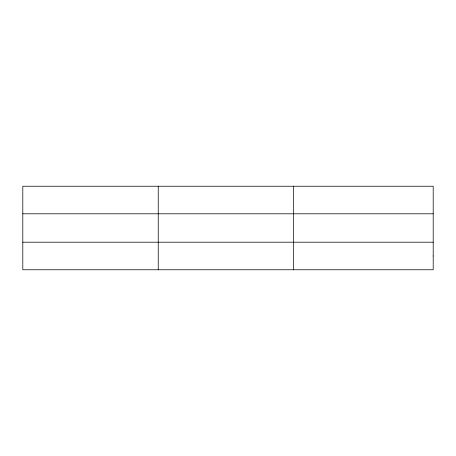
<?xml version="1.0" encoding="UTF-8"?>
<svg xmlns="http://www.w3.org/2000/svg" width="456" height="456" viewBox="0 0 456 456"><rect width="100%" height="100%" fill="white"/><g stroke="black" fill="none" stroke-linecap="round" stroke-linejoin="round"><path stroke-width="0.68" d="M158.232 186.236L158.232 269.764M293.664 186.236L293.664 269.764M22.8 213.801L433.2 213.801M22.8 242.199L433.2 242.199M433.2 255.981L433.2 269.764L22.8 269.764L22.8 186.236L433.2 186.236L433.2 255.981"/></g></svg>
